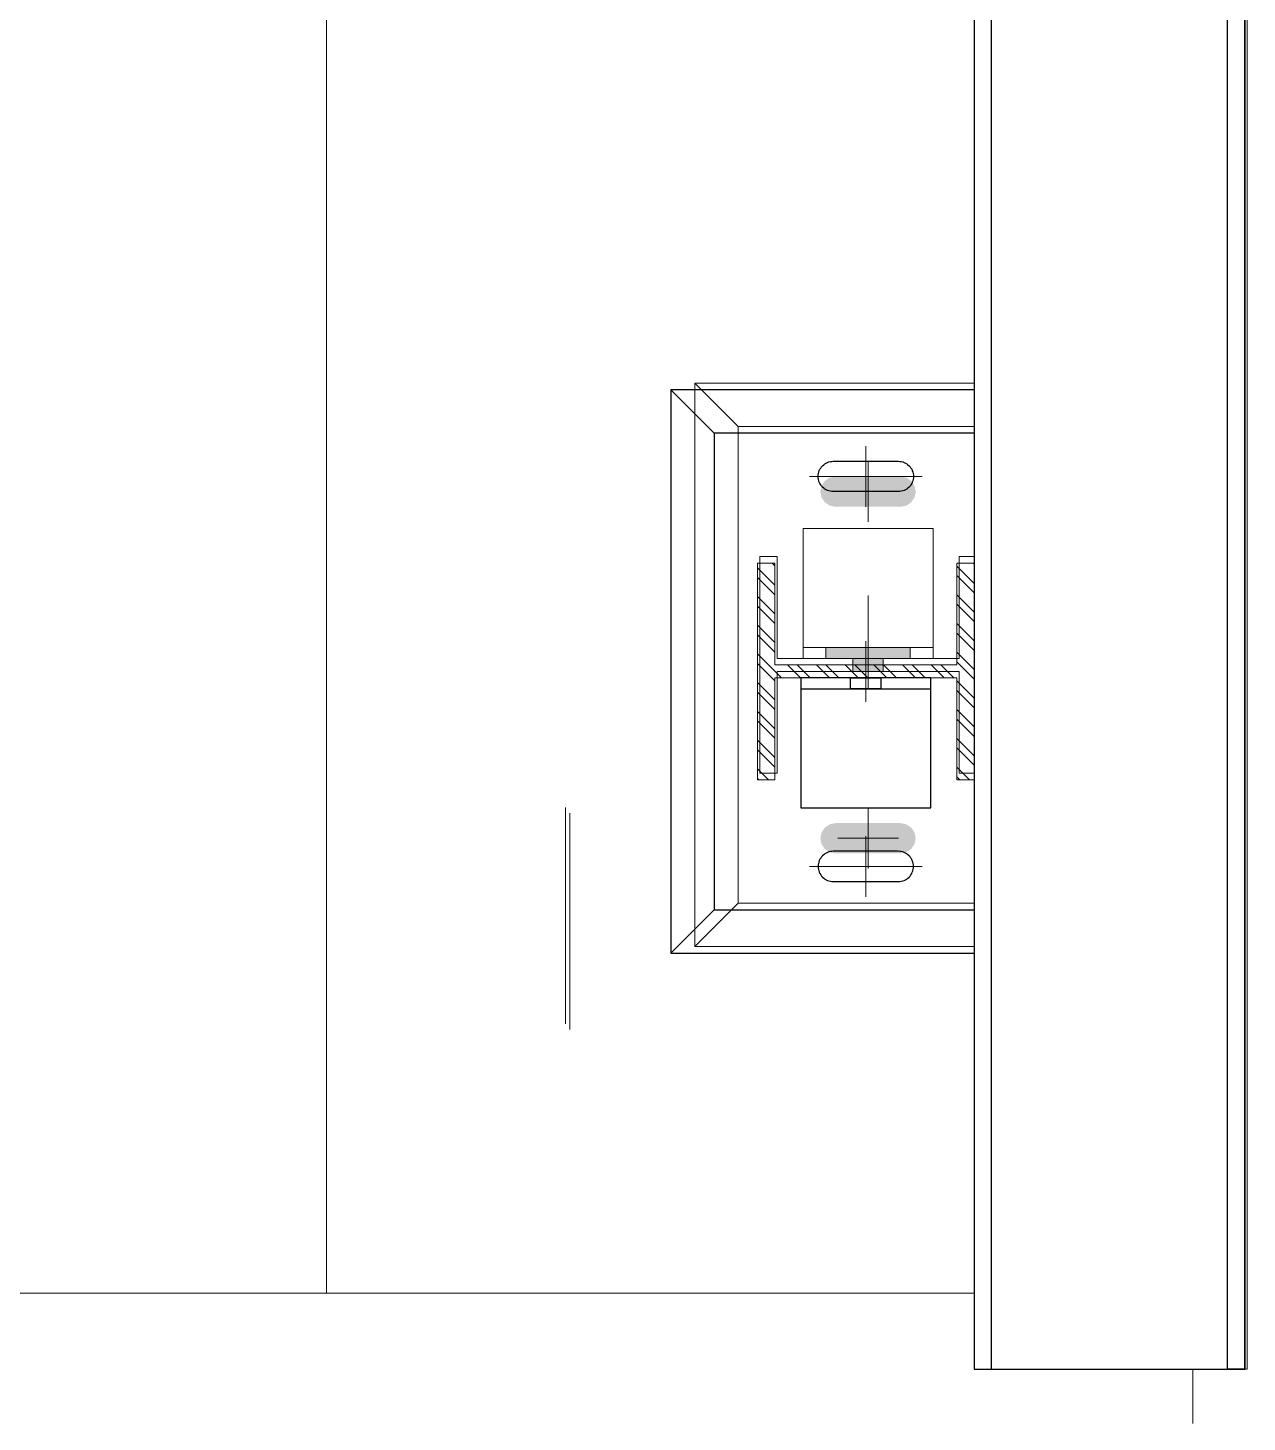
# Model space of a CAD drawing. Header units: millimetres. Extents: x -220592 to 404889, y -217665 to 38245.
# Drawn here: x 36037 to 36600, y -42015 to -41372 of the extents above; entities that cross this region are included whole.
import ezdxf

# ---------------------------------------------------------------- set-up
doc = ezdxf.new("R2010")
doc.units = ezdxf.units.MM
doc.set_wipeout_variables(frame=1)
doc.linetypes.add('XKITLINE00', pattern=[0])
doc.linetypes.add('XKITLINE02', pattern=[4, 2, -2])
for name, color, linetype in [('000 - 0_HIDE_OBJ_FRAMING_DEF_SUB_1', 7, 'Continuous'), ('000 - STRUCTURE_STEEL_ACCESORIES_HATCH_', 7, 'Continuous'), ('000 - STRUCTURE_STEEL_ACCESORIES_HIDDEN_', 7, 'Continuous'), ('000 - STRUCTURE_STEEL_ACCESORIES_MAIN_COLOR_1', 7, 'Continuous'), ('000 - STRUCTURE_STEEL_FRAMING_CUT_COLOR_4', 7, 'Continuous'), ('000 - STRUCTURE_STEEL_FRAMING_DEF_SUB', 7, 'Continuous'), ('000 - STRUCTURE_STEEL_FRAMING_HIDDEN_', 7, 'Continuous'), ('000 - STRUCTURE_STEEL_FRAMING_SUB_COLOR_1', 7, 'Continuous'), ('000 - STRUCTURE_STEEL_FRAMING_SUB_COLOR_2', 7, 'Continuous'), ('000 - STRUCTURE_STEEL_FRAMING_WIPEOUT_', 7, 'Continuous')]:
    doc.layers.add(name, color=color, linetype=linetype)
doc.layers.add('Bolt', color=7, linetype='Continuous', lineweight=0)

# ---------------------------------------------------------------- blocks, each defined once
blk = doc.blocks.new('*A14359')
at = {"layer": 'Bolt', "color": 7, "linetype": 'XKITLINE02', "lineweight": 0}
for p, q in [((-86.996165, 96.533949), (-86.996164, 97.532599)), ((-86.975461, 96.508), (-86.97546, 97.50665))]:
    blk.add_line(p, q, dxfattribs=at)
blk = doc.blocks.new('*A13471')
at = {"layer": '000 - 0_HIDE_OBJ_FRAMING_DEF_SUB_1', "color": 7, "linetype": 'XKITLINE00', "lineweight": 0}
blk.add_line((-135.563334, 95.290814), (-84.063213, 95.290814), dxfattribs=at)
blk = doc.blocks.new('*A13472')
at = {"layer": '000 - 0_HIDE_OBJ_FRAMING_DEF_SUB_1', "color": 7, "linetype": 'XKITLINE00', "lineweight": 0}
for q in [(-87.063349, 122.690337), (-84.063213, 95.290805)]:
    blk.add_line((-87.063349, 95.290805), q, dxfattribs=at)
blk = doc.blocks.new('*A13541')
at = {"layer": '000 - 0_HIDE_OBJ_FRAMING_DEF_SUB_1', "color": 7, "linetype": 'XKITLINE00', "lineweight": 0}
for p, q in [((-135.563334, 95.290805), (-84.063213, 95.290805)), ((-83.063349, 94.690337), (-83.063349, 94.940805))]:
    blk.add_line(p, q, dxfattribs=at)
blk = doc.blocks.new('*A13598')
at = {"layer": '000 - 0_HIDE_OBJ_FRAMING_DEF_SUB_1', "color": 7, "linetype": 'XKITLINE00', "lineweight": 0}
for p, q in [((-83.983213, 94.940805), (-83.983213, 122.190805)), ((-82.893213, 94.940805), (-82.893213, 122.190805)), ((-82.813213, 94.940805), (-82.813213, 122.190805)), ((-84.063213, 98.690805), (-84.063213, 118.690805)), ((-84.063213, 94.940805), (-84.063213, 97.690805)), ((-84.063213, 94.940805), (-82.813213, 94.940805))]:
    blk.add_line(p, q, dxfattribs=at)
blk = doc.blocks.new('*A13600')
at = {"layer": '000 - 0_HIDE_OBJ_FRAMING_DEF_SUB_1', "color": 7, "linetype": 'XKITLINE00', "lineweight": 0}
for p, q in [((-85.363213, 99.490805), (-85.163213, 99.290805)), ((-85.363213, 96.890805), (-85.363213, 99.490805)), ((-85.363213, 99.490805), (-84.063213, 99.490805)), ((-85.163213, 97.090805), (-85.363213, 96.890805)), ((-85.363213, 96.890805), (-84.063213, 96.890805))]:
    blk.add_line(p, q, dxfattribs=at)
blk = doc.blocks.new('*A14362')
at = {"layer": '000 - 0_HIDE_OBJ_FRAMING_DEF_SUB_1', "color": 7, "linetype": 'XKITLINE00', "lineweight": 0}
for p, q in [((-85.163213, 99.290805), (-85.163213, 97.090805)), ((-85.163213, 99.290805), (-84.063213, 99.290805)), ((-85.163213, 97.090805), (-84.063213, 97.090805))]:
    blk.add_line(p, q, dxfattribs=at)
blk = doc.blocks.new('*A14363')
at = {"layer": '000 - 0_HIDE_OBJ_FRAMING_DEF_SUB_1'}
for points in [[(-84.7582, 98.2208), (-84.7582, 98.2708), (-84.3682, 98.2708), (-84.3682, 98.2208)], [(-84.6332, 98.1608), (-84.6332, 98.2208), (-84.4932, 98.2208), (-84.4932, 98.1608)]]:
    blk.add_hatch(color=7, dxfattribs=at).paths.add_polyline_path(points, flags=17)
at = {"layer": '000 - 0_HIDE_OBJ_FRAMING_DEF_SUB_1', "color": 7, "linetype": 'XKITLINE00', "lineweight": 0}
for p, q in [((-84.5632, 98.0816), (-84.5632, 98.5108)), ((-84.7582, 98.2208), (-84.7582, 98.2708)), ((-84.3682, 98.2208), (-84.3682, 98.2708)), ((-84.6332, 98.1608), (-84.6332, 98.2208)), ((-84.4932, 98.1608), (-84.4932, 98.2208))]:
    blk.add_line(p, q, dxfattribs=at)
blk = doc.blocks.new('*A14364')
at = {"layer": '000 - 0_HIDE_OBJ_FRAMING_DEF_SUB_1'}
for points in [[(-83.4564, 98.5605), (-83.4496, 98.5595), (-83.4429, 98.5578), (-83.4364, 98.5555), (-83.4302, 98.5525), (-83.4243, 98.549), (-83.4188, 98.5449), (-83.4137, 98.5403), (-83.4091, 98.5352), (-83.405, 98.5297), (-83.4015, 98.5238), (-83.3985, 98.5176), (-83.3962, 98.5111), (-83.3946, 98.5045), (-83.3936, 98.4977), (-83.3932, 98.4908), (-83.3936, 98.4839), (-83.3946, 98.4771), (-83.3962, 98.4705), (-83.3985, 98.464), (-83.4015, 98.4578), (-83.405, 98.4519), (-83.4091, 98.4464), (-83.4137, 98.4413), (-83.4188, 98.4367), (-83.4243, 98.4326), (-83.4302, 98.4291), (-83.4364, 98.4261), (-83.4429, 98.4238), (-83.4496, 98.4221), (-83.4564, 98.4211), (-83.4632, 98.4208), (-83.4701, 98.4211), (-83.4769, 98.4221), (-83.4835, 98.4238), (-83.49, 98.4261), (-83.4962, 98.4291), (-83.5021, 98.4326), (-83.5076, 98.4367), (-83.5127, 98.4413), (-83.5173, 98.4464), (-83.5214, 98.4519), (-83.5249, 98.4578), (-83.5279, 98.464), (-83.5302, 98.4705), (-83.5319, 98.4771), (-83.5329, 98.4839), (-83.5332, 98.4908), (-83.5329, 98.4977), (-83.5319, 98.5045), (-83.5302, 98.5111), (-83.5279, 98.5176), (-83.5249, 98.5238), (-83.5214, 98.5297), (-83.5173, 98.5352), (-83.5127, 98.5403), (-83.5076, 98.5449), (-83.5021, 98.549), (-83.4962, 98.5525), (-83.49, 98.5555), (-83.4835, 98.5578), (-83.4769, 98.5595), (-83.4701, 98.5605), (-83.4632, 98.5608)], [(-83.4564, 97.9605), (-83.4496, 97.9595), (-83.4429, 97.9578), (-83.4364, 97.9555), (-83.4302, 97.9525), (-83.4243, 97.949), (-83.4188, 97.9449), (-83.4137, 97.9403), (-83.4091, 97.9352), (-83.405, 97.9297), (-83.4015, 97.9238), (-83.3985, 97.9176), (-83.3962, 97.9111), (-83.3946, 97.9045), (-83.3936, 97.8977), (-83.3932, 97.8908), (-83.3936, 97.8839), (-83.3946, 97.8771), (-83.3962, 97.8705), (-83.3985, 97.864), (-83.4015, 97.8578), (-83.405, 97.8519), (-83.4091, 97.8464), (-83.4137, 97.8413), (-83.4188, 97.8367), (-83.4243, 97.8326), (-83.4302, 97.8291), (-83.4364, 97.8261), (-83.4429, 97.8238), (-83.4496, 97.8221), (-83.4564, 97.8211), (-83.4632, 97.8208), (-83.4701, 97.8211), (-83.4769, 97.8221), (-83.4835, 97.8238), (-83.49, 97.8261), (-83.4962, 97.8291), (-83.5021, 97.8326), (-83.5076, 97.8367), (-83.5127, 97.8413), (-83.5173, 97.8464), (-83.5214, 97.8519), (-83.5249, 97.8578), (-83.5279, 97.864), (-83.5302, 97.8705), (-83.5319, 97.8771), (-83.5329, 97.8839), (-83.5332, 97.8908), (-83.5329, 97.8977), (-83.5319, 97.9045), (-83.5302, 97.9111), (-83.5279, 97.9176), (-83.5249, 97.9238), (-83.5214, 97.9297), (-83.5173, 97.9352), (-83.5127, 97.9403), (-83.5076, 97.9449), (-83.5021, 97.949), (-83.4962, 97.9525), (-83.49, 97.9555), (-83.4835, 97.9578), (-83.4769, 97.9595), (-83.4701, 97.9605), (-83.4632, 97.9608)]]:
    blk.add_hatch(color=7, dxfattribs=at).paths.add_polyline_path(points, flags=17)
at = {"layer": '000 - 0_HIDE_OBJ_FRAMING_DEF_SUB_1', "color": 7, "linetype": 'XKITLINE00', "lineweight": 0}
for p, q in [((-83.4632, 98.6308), (-83.4632, 98.3508)), ((-83.6032, 98.4908), (-83.3232, 98.4908)), ((-83.4632, 98.0308), (-83.4632, 97.7508)), ((-83.6032, 97.8908), (-83.3232, 97.8908))]:
    blk.add_line(p, q, dxfattribs=at)
blk = doc.blocks.new('*A14365')
at = {"layer": '000 - 0_HIDE_OBJ_FRAMING_DEF_SUB_1'}
for points in [[(-84.3485, 99.0176), (-84.3432, 98.9908), (-84.3485, 98.964), (-84.3637, 98.9413), (-84.3864, 98.9261), (-84.4132, 98.9208), (-84.7132, 98.9208), (-84.74, 98.9261), (-84.7627, 98.9413), (-84.7779, 98.964), (-84.7832, 98.9908), (-84.7779, 99.0176), (-84.7627, 99.0403), (-84.74, 99.0555), (-84.7132, 99.0608), (-84.4132, 99.0608), (-84.3864, 99.0555), (-84.3637, 99.0403)], [(-84.3485, 97.4176), (-84.3432, 97.3908), (-84.3485, 97.364), (-84.3637, 97.3413), (-84.3864, 97.3261), (-84.4132, 97.3208), (-84.7132, 97.3208), (-84.74, 97.3261), (-84.7627, 97.3413), (-84.7779, 97.364), (-84.7832, 97.3908), (-84.7779, 97.4176), (-84.7627, 97.4403), (-84.74, 97.4555), (-84.7132, 97.4608), (-84.4132, 97.4608), (-84.3864, 97.4555), (-84.3637, 97.4403)]]:
    blk.add_hatch(color=7, dxfattribs=at).paths.add_polyline_path(points, flags=17)
at = {"layer": '000 - 0_HIDE_OBJ_FRAMING_DEF_SUB_1', "color": 7, "linetype": 'XKITLINE00', "lineweight": 0}
for p, q in [((-84.5632, 99.1308), (-84.5632, 98.8508)), ((-84.7032, 98.9908), (-84.4232, 98.9908)), ((-84.5632, 97.5308), (-84.5632, 97.2508)), ((-84.7032, 97.3908), (-84.4232, 97.3908))]:
    blk.add_line(p, q, dxfattribs=at)
blk = doc.blocks.new('*A14366')
at = {"layer": '000 - 0_HIDE_OBJ_FRAMING_DEF_SUB_1', "color": 7, "linetype": 'XKITLINE00', "lineweight": 0}
for p, q in [((-84.863213, 98.820805), (-84.863213, 98.220805)), ((-84.263213, 98.820805), (-84.863213, 98.820805)), ((-84.263213, 98.220805), (-84.263213, 98.820805)), ((-84.863213, 98.270805), (-84.263213, 98.270805))]:
    blk.add_line(p, q, dxfattribs=at)
blk = doc.blocks.new('*A14367')
at = {"layer": '000 - 0_HIDE_OBJ_FRAMING_DEF_SUB_1', "color": 7, "linetype": 'XKITLINE00', "lineweight": 0}
for p, q in [((-84.983213, 98.690805), (-85.063213, 98.690805)), ((-85.063213, 98.690805), (-85.063213, 97.690805)), ((-84.983213, 98.220805), (-84.983213, 98.690805)), ((-84.063213, 98.690805), (-84.143213, 98.690805)), ((-84.143213, 98.690805), (-84.143213, 98.220805)), ((-84.063213, 97.690805), (-84.063213, 98.690805)), ((-84.143213, 98.220805), (-84.983213, 98.220805)), ((-84.983213, 97.690805), (-84.983213, 98.160805)), ((-84.983213, 98.160805), (-84.143213, 98.160805)), ((-84.143213, 98.160805), (-84.143213, 97.690805)), ((-85.063213, 97.690805), (-84.983213, 97.690805)), ((-84.143213, 97.690805), (-84.063213, 97.690805))]:
    blk.add_line(p, q, dxfattribs=at)
blk = doc.blocks.new('W-1-PP18-ST_20260402-011103_LOWER_PL')
at = {"layer": '000 - 0_HIDE_OBJ_FRAMING_DEF_SUB_1', "color": 7, "lineweight": 0, "xscale": 100, "yscale": 100, "zscale": 100}
for name in ['*A13471', '*A13472', '*A13598', '*A13600', '*A14362', '*A14365', '*A14366', '*A14367', '*A14364', '*A14363', '*A13541']:
    blk.add_blockref(name, (17759.3349, -35779.0805), dxfattribs=at)
blk = doc.blocks.new('000_ASPG_TYP_FILES_STRUCTURE_STEEL_BK')
at = {"layer": '000 - STRUCTURE_STEEL_ACCESORIES_HIDDEN_', "color": 7}
blk.add_lwpolyline([(0, 7), (5, 7), (5, -7), (0, -7)], close=True, dxfattribs=at)
at = {"layer": '000 - STRUCTURE_STEEL_ACCESORIES_MAIN_COLOR_1', "color": 7}
for points in [[(0, -30), (60, -30), (60, 30), (0, 30)], [(0, -30), (5, -30), (5, 30), (0, 30)]]:
    blk.add_lwpolyline(points, close=True, dxfattribs=at)
blk = doc.blocks.new('000_CKST_FAMELINE_STEEL_STRUCTURE-COLUMN_TOP_VIEW')
at = {"layer": '000 - STRUCTURE_STEEL_FRAMING_DEF_SUB', "color": 7, "linetype": 'XKITLINE00', "lineweight": 0}
for p, q in [((0, 76), (0, 104)), ((26, 90), (-26, 90)), ((0, 14), (0, -14)), ((26, 0), (-26, 0)), ((0, -76), (0, -104)), ((26, -90), (-26, -90))]:
    blk.add_line(p, q, dxfattribs=at)
at = {"layer": '000 - STRUCTURE_STEEL_FRAMING_SUB_COLOR_2', "color": 7}
for p, q in [((-70, 110), (-90, 130)), ((70, 110), (90, 130)), ((-70, -110), (-90, -130)), ((70, -110), (90, -130))]:
    blk.add_line(p, q, dxfattribs=at)
for points in [[(90, 130), (-90, 130), (-90, -130), (90, -130)], [(70, 110), (-70, 110), (-70, -110), (70, -110)]]:
    blk.add_lwpolyline(points, close=True, dxfattribs=at)
for points in [[(15, 83), (-15, 83, -0.414214), (-22, 90, -0.414214), (-15, 97), (15, 97, -0.414214), (22, 90), (22, 90, -0.414214)], [(15, -83), (-15, -83, 0.414214), (-22, -90, 0.414214), (-15, -97), (15, -97, 0.414214), (22, -90), (22, -90, 0.414214)]]:
    blk.add_lwpolyline(points, format="xyb", close=True, dxfattribs=at)
at = {"color": 7, "rotation": 270}
blk.add_blockref('000_ASPG_TYP_FILES_STRUCTURE_STEEL_BK', (0, -3), dxfattribs=at)
at = {"color": 7}
blk.add_wipeout([(50, 50), (50, -50), (170, -50), (170, 50)], dxfattribs=at).dxf.layer = '000 - STRUCTURE_STEEL_FRAMING_WIPEOUT_'
at = {"layer": '000 - STRUCTURE_STEEL_ACCESORIES_HATCH_'}
h = blk.add_hatch(dxfattribs=at)
h.set_pattern_fill('ANSI32', scale=25, angle=270)
h.set_pattern_definition([(315, (1524.514, 2469.062), (6.629126, 6.629126), []), (315, (1524.514, 2464.642), (6.629126, 6.629126), [])])
h.paths.add_polyline_path([(-50, -50), (-42, -50), (-42, -3), (42, -3), (42, -50), (50, -50), (50, 50), (42, 50), (42, 3), (-42, 3), (-42, 50), (-50, 50)])
at = {"layer": '000 - STRUCTURE_STEEL_FRAMING_CUT_COLOR_4', "color": 7, "lineweight": 0}
blk.add_lwpolyline([(-50, -50), (-42, -50), (-42, -3), (42, -3), (42, -50), (50, -50), (50, 50), (42, 50), (42, 3), (-42, 3), (-42, 50), (-50, 50)], close=True, dxfattribs=at)
at = {"layer": '000 - STRUCTURE_STEEL_FRAMING_DEF_SUB', "color": 7, "linetype": 'XKITLINE00', "lineweight": 0}
for p, q in [((110, 44), (110, 16)), ((96, 30), (124, 30)), ((110, -16), (110, -44)), ((96, -30), (124, -30))]:
    blk.add_line(p, q, dxfattribs=at)
at = {"layer": '000 - STRUCTURE_STEEL_FRAMING_HIDDEN_', "color": 7, "linetype": 'XKITLINE02', "ltscale": 4}
for p, q in [((56, -50), (56, 50)), ((50, 3), (170, 3)), ((50, -3), (170, -3))]:
    blk.add_line(p, q, dxfattribs=at)
at = {"layer": '000 - STRUCTURE_STEEL_FRAMING_SUB_COLOR_2', "color": 7}
for p, q in [((50, 3), (50, -3)), ((170, 3), (170, -3))]:
    blk.add_line(p, q, dxfattribs=at)
blk.add_lwpolyline([(50, 50), (50, -50), (170, -50), (170, 50)], close=True, dxfattribs=at)
for centre in [(110, 30), (110, -30)]:
    blk.add_circle(centre, 7, dxfattribs=at)
blk = doc.blocks.new('*U22070')
at = {"color": 7}
blk.add_wipeout([(0, 0), (0, 125), (2725, 125), (2725, 0)], dxfattribs=at).dxf.layer = '000 - STRUCTURE_STEEL_FRAMING_WIPEOUT_'
at = {"layer": '000 - STRUCTURE_STEEL_FRAMING_SUB_COLOR_1', "color": 7}
for points in [[(0, 125), (0, 117), (2725, 117), (2725, 125)], [(0, 0), (0, 8), (2725, 8), (2725, 0)]]:
    blk.add_lwpolyline(points, close=True, dxfattribs=at)
at = {"layer": '000 - STRUCTURE_STEEL_FRAMING_SUB_COLOR_2', "color": 7}
blk.add_lwpolyline([(0, 0), (0, 125), (2725, 125), (2725, 0)], close=True, dxfattribs=at)
blk = doc.blocks.new('W-1-PP18-ST_20260402-014810LOPL_MAIN_ST')
at = {"color": 7}
blk.add_blockref('000_CKST_FAMELINE_STEEL_STRUCTURE-COLUMN_TOP_VIEW', (9302, -25963), dxfattribs=at)
at = {"color": 7, "xscale": -1, "rotation": 270}
blk.add_blockref('*U22070', (9352, -26285), dxfattribs=at)

msp = doc.modelspace()

# ---------------------------------------------------------------- block references
at = {"color": 7, "lineweight": 0, "xscale": 100, "yscale": 100, "zscale": 100}
msp.add_blockref('*A14359', (44984.4833, -51484.8507), dxfattribs=at)

# ---------------------------------------------------------------- next in the draw order: block references
at = {"layer": 'Defpoints', "color": 7}
msp.add_blockref('W-1-PP18-ST_20260402-011103_LOWER_PL', (27121.4984, -15705.7702), dxfattribs=at)

# ---------------------------------------------------------------- next in the draw order: block references
msp.add_blockref('W-1-PP18-ST_20260402-014810LOPL_MAIN_ST', (27121.4984, -15705.7702), dxfattribs=at)

doc.saveas('drawing.dxf')
